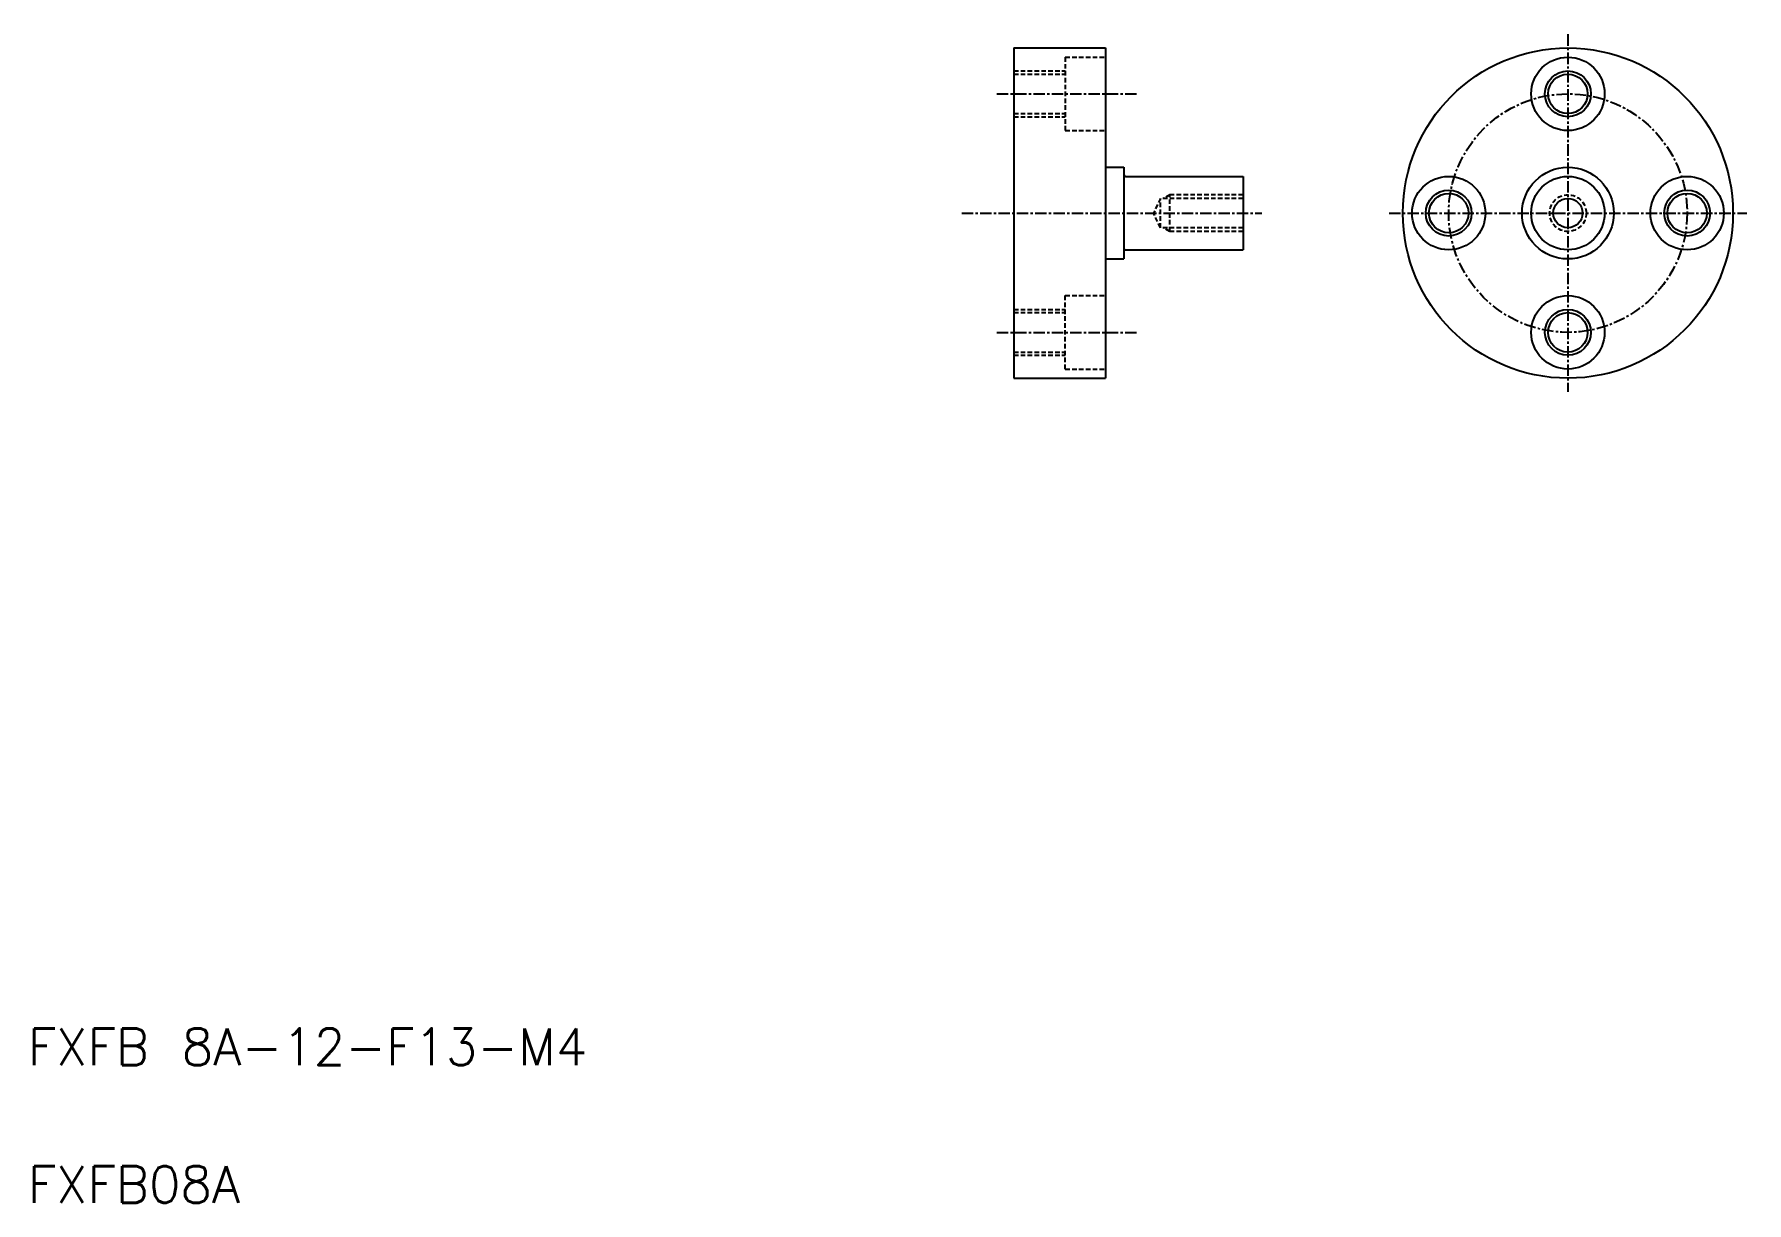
# Model space of a CAD drawing. Extents: x 11 to 197, y 10 to 137.
import ezdxf

# ---------------------------------------------------------------- set-up
doc = ezdxf.new("R2010")
doc.units = 0
doc.linetypes.add('CENTER', pattern=[2, 1.25, -0.25, 0.25, -0.25])
doc.linetypes.add('DASHED', pattern=[0.75, 0.5, -0.25])
doc.layers.get('0').update_dxf_attribs({"linetype": 'CONTINUOUS'})
doc.layers.add('CENTER', color=1, linetype='CENTER')
doc.styles.get("Standard").update_dxf_attribs({"font": 'txt.shx'})

msp = doc.modelspace()

# ---------------------------------------------------------------- linework, layer by layer
at = {"color": 7, "linetype": 'CONTINUOUS'}
for p, q in [((117.51, 135.89), (117.51, 99.89)), ((117.51, 135.89), (127.51, 135.89)), ((127.51, 135.89), (127.51, 99.89)), ((127.51, 122.89), (129.51, 122.89)), ((129.51, 122.89), (129.51, 112.89)), ((129.71, 121.89), (142.51, 121.89)), ((142.51, 121.89), (142.51, 113.89)), ((127.51, 117.89), (127.51, 117.89)), ((127.51, 112.89), (129.51, 112.89)), ((129.71, 113.89), (142.51, 113.89)), ((117.51, 99.89), (127.51, 99.89))]:
    msp.add_line(p, q, dxfattribs=at)
at = {"color": 3, "linetype": 'DASHED'}
for p, q in [((123.11, 134.89), (123.11, 126.89)), ((123.11, 134.89), (127.51, 134.89)), ((117.51, 133.39), (123.11, 133.39)), ((117.51, 133.04), (123.11, 133.04)), ((117.51, 128.74), (123.11, 128.74)), ((117.51, 128.39), (123.11, 128.39)), ((127.51, 128.39), (127.51, 128.39)), ((123.11, 126.89), (127.51, 126.89)), ((134.51, 119.89), (133.81, 119.49)), ((142.51, 119.89), (134.51, 119.89)), ((134.51, 115.89), (134.51, 119.89)), ((133.51, 119.49), (132.75, 117.89)), ((133.51, 116.29), (132.75, 117.89)), ((142.51, 119.49), (133.51, 119.49)), ((133.51, 116.29), (133.51, 119.49)), ((142.51, 116.29), (133.51, 116.29)), ((134.51, 115.89), (133.81, 116.29)), ((142.51, 115.89), (134.51, 115.89)), ((123.11, 108.89), (127.51, 108.89)), ((123.11, 100.89), (123.11, 108.89)), ((117.51, 107.39), (123.11, 107.39)), ((117.51, 107.04), (123.11, 107.04)), ((127.51, 107.39), (127.51, 107.39)), ((117.51, 102.74), (123.11, 102.74)), ((117.51, 102.39), (123.11, 102.39)), ((123.11, 100.89), (127.51, 100.89))]:
    msp.add_line(p, q, dxfattribs=at)
at = {"color": 7, "linetype": 'CONTINUOUS'}
for centre, radius in [((177.93, 117.89), 18), ((177.93, 130.89), 4), ((177.93, 130.89), 2.15), ((164.93, 117.89), 4), ((177.93, 117.89), 5), ((177.93, 117.89), 4), ((190.93, 117.89), 4), ((164.93, 117.89), 2.15), ((190.93, 117.89), 2.15), ((177.93, 104.89), 4), ((177.93, 104.89), 2.15)]:
    msp.add_circle(centre, radius, dxfattribs=at)
at = {"color": 3, "linetype": 'CONTINUOUS'}
for centre in [(177.93, 130.89), (164.93, 117.89), (190.93, 117.89), (177.93, 104.89)]:
    msp.add_circle(centre, 2.5, dxfattribs=at)
at = {"color": 3, "linetype": 'DASHED'}
msp.add_circle((177.93, 117.89), 2, dxfattribs=at)
at = {"color": 7}
msp.add_circle((177.93, 117.89), 1.6, dxfattribs=at)
at = {"color": 7, "linetype": 'CONTINUOUS'}
for centre, start, end in [((129.71, 122.09), 180, 270), ((129.71, 113.69), 90, 180)]:
    msp.add_arc(centre, 0.2, start, end, dxfattribs=at)
at = {"layer": 'CENTER', "color": 1, "linetype": 'CENTER'}
for p, q in [((177.93, 137.39), (177.93, 98.39)), ((115.64, 130.89), (130.87, 130.89)), ((111.82, 117.89), (144.56, 117.89)), ((158.43, 117.89), (197.43, 117.89)), ((115.64, 104.89), (130.87, 104.89))]:
    msp.add_line(p, q, dxfattribs=at)
msp.add_circle((177.93, 117.89), 13, dxfattribs=at)

# ---------------------------------------------------------------- texts
at = {"color": 7, "linetype": 'CONTINUOUS'}
for s, p in [('FXFB 8A-12-F13-M4', (10, 25)), ('FXFB08A', (10, 10))]:
    msp.add_text(s, height=4, dxfattribs=at).set_placement(p)

doc.saveas('drawing.dxf')
